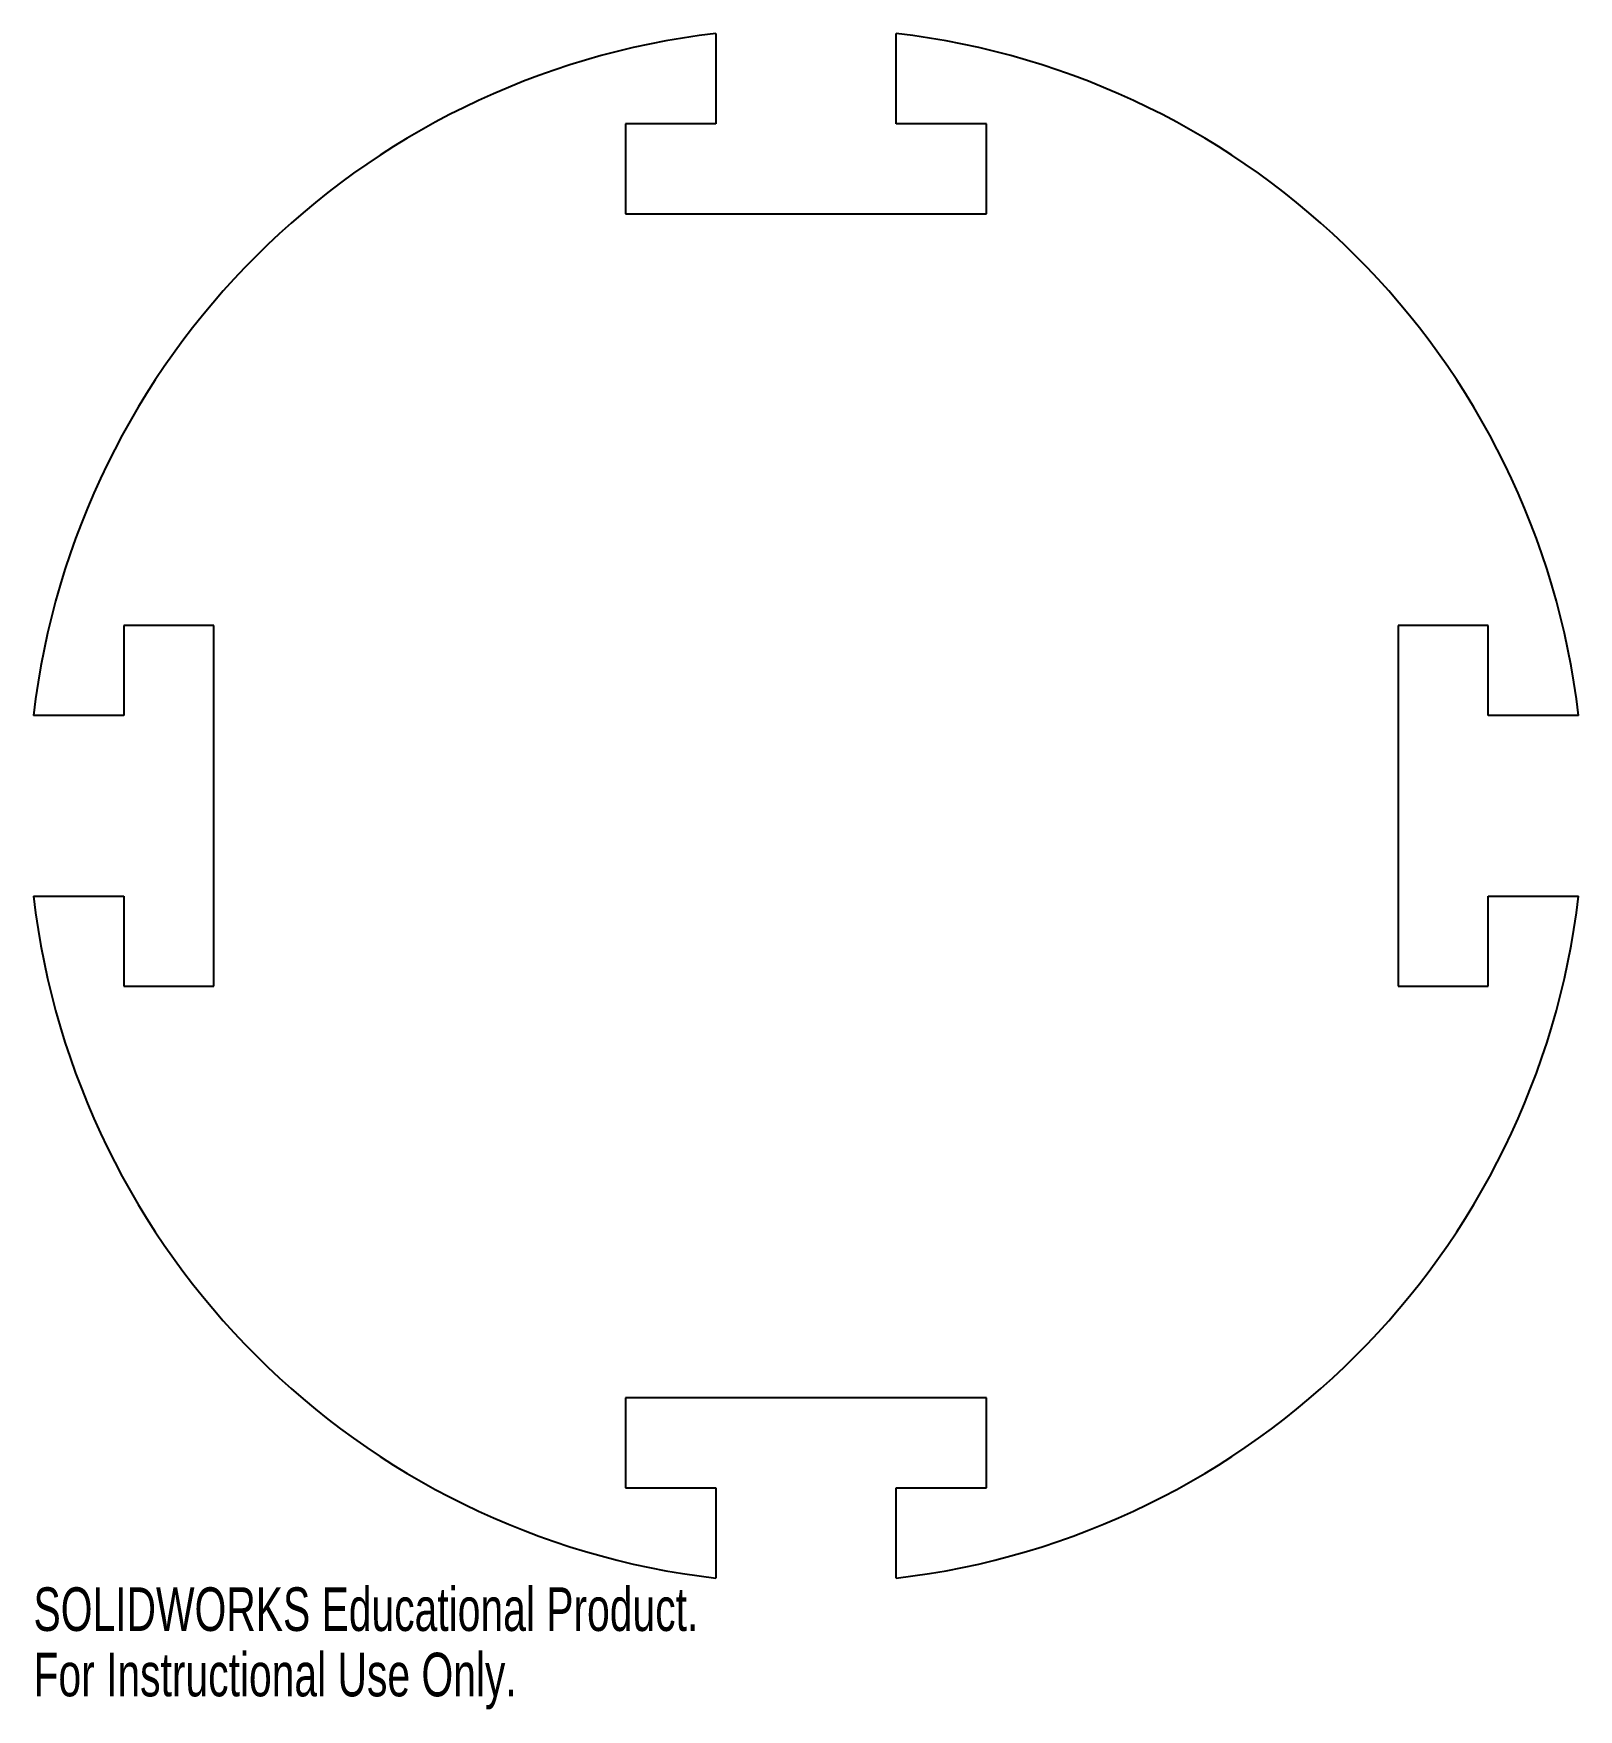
# Model space of a CAD drawing. Header units: millimetres. Extents: x -86 to 86, y -100 to 86.
import ezdxf

# ---------------------------------------------------------------- set-up
doc = ezdxf.new("R2010")
doc.units = ezdxf.units.MM
doc.styles.add('SLDTEXTSTYLE0', font='TXT', dxfattribs={"width": 0.7})

msp = doc.modelspace()

# ---------------------------------------------------------------- linework, layer by layer
at = {"color": 7, "linetype": 'Continuous', "lineweight": 25}
for p, q in [((-10, 85.62), (-10, 75.62)), ((10, 75.62), (10, 85.62)), ((-10, 75.62), (-20, 75.62)), ((-20, 75.62), (-20, 65.62)), ((20, 75.62), (10, 75.62)), ((20, 65.62), (20, 75.62)), ((-20, 65.62), (20, 65.62)), ((-65.62, 20), (-75.62, 20)), ((-75.62, 20), (-75.62, 10)), ((-65.62, -20), (-65.62, 20)), ((75.62, 20), (65.62, 20)), ((65.62, 20), (65.62, -20)), ((75.62, 10), (75.62, 20)), ((-75.62, 10), (-85.62, 10)), ((85.62, 10), (75.62, 10)), ((-85.62, -10), (-75.62, -10)), ((-75.62, -10), (-75.62, -20)), ((75.62, -20), (75.62, -10)), ((75.62, -10), (85.62, -10)), ((-75.62, -20), (-65.62, -20)), ((65.62, -20), (75.62, -20)), ((20, -65.62), (-20, -65.62)), ((-20, -65.62), (-20, -75.62)), ((20, -75.62), (20, -65.62)), ((-20, -75.62), (-10, -75.62)), ((-10, -75.62), (-10, -85.62)), ((10, -85.62), (10, -75.62)), ((10, -75.62), (20, -75.62))]:
    msp.add_line(p, q, dxfattribs=at)
for start, end in [(96.6618, 173.3382), (6.6618, 83.3382), (186.6618, 263.3382), (276.6618, 353.3382)]:
    msp.add_arc((0, 0), 86.2, start, end, dxfattribs=at)

# ---------------------------------------------------------------- texts
at = {"color": 7, "linetype": 'Continuous', "char_height": 4.8336, "attachment_point": 1, "style": 'SLDTEXTSTYLE0'}
for s, insert in [('SOLIDWORKS Educational Product.', (-85.62, -86.64)), ('For Instructional Use Only.', (-85.62, -93.89))]:
    msp.add_mtext(s, dxfattribs=dict(at, insert=insert))

doc.saveas('drawing.dxf')
